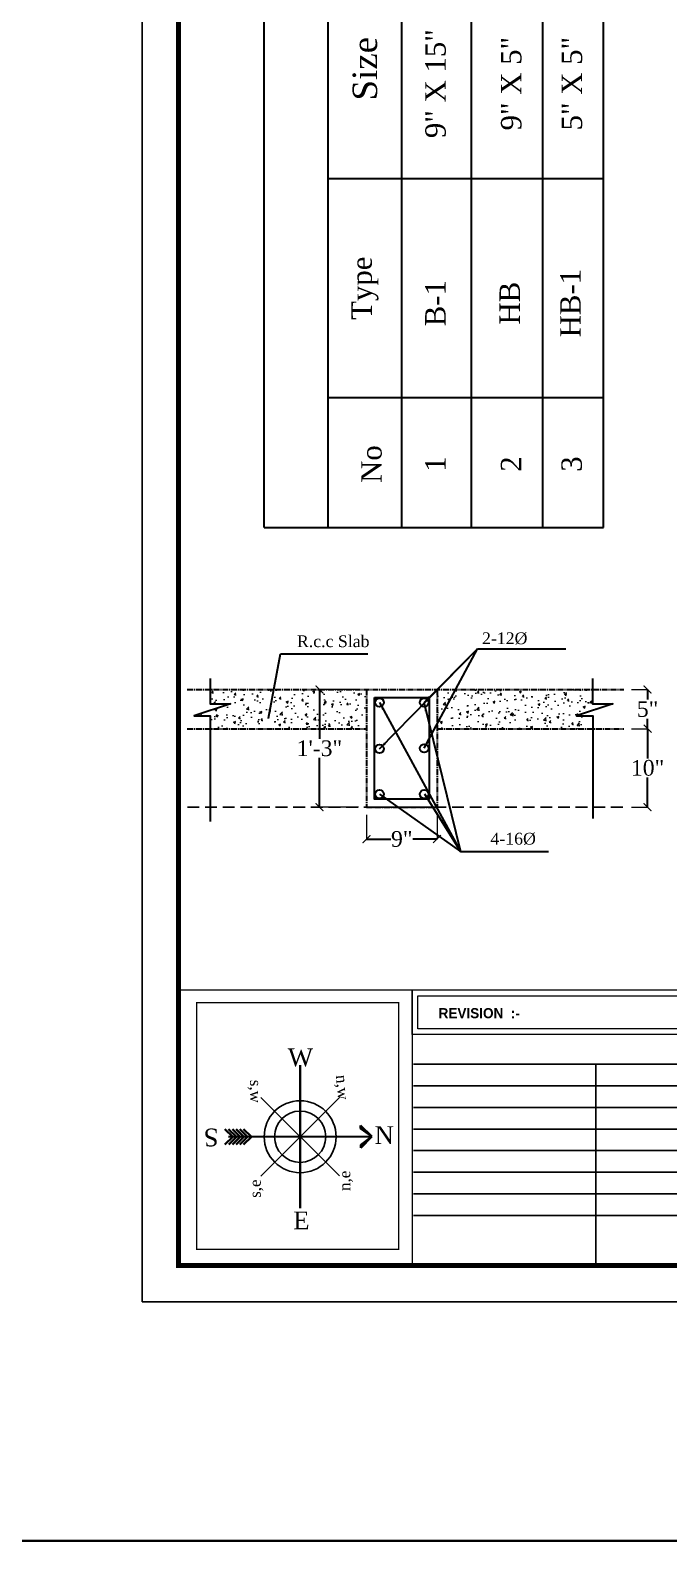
# Model space of a CAD drawing. Header units: millimetres. Extents: x -6808 to 215771, y -89660 to -16303.
# Drawn here: x 100527 to 100811, y -52187 to -51515 of the extents above; entities that cross this region are included whole.
import ezdxf

# ---------------------------------------------------------------- set-up
doc = ezdxf.new("R2010")
doc.units = ezdxf.units.MM
doc.header["$PDMODE"] = 35
doc.linetypes.add('CENTER2', pattern=[1.125, 0.75, -0.125, 0.125, -0.125])
doc.linetypes.add('DASHED', pattern=[0.75, 0.5, -0.25])
doc.layers.get('0').update_dxf_attribs({"color": 8})
for name, color, linetype, lineweight in [('beam', 6, 'CENTER2', 30), ('Projection', 190, 'DASHED', 25), ('STEEL', 1, 'Continuous', 30), ('wall', 7, 'Continuous', 35)]:
    doc.layers.add(name, color=color, linetype=linetype, lineweight=lineweight)
doc.layers.add('Beam Text', color=6, linetype='Continuous')
doc.layers.add('FORMAT', color=7, linetype='Continuous')
doc.layers.add('wall hatch', color=7, linetype='Continuous', lineweight=9, true_color=0x4a4a4a)
doc.styles.add('cdim', font='arial.ttf')
doc.styles.get("Standard").update_dxf_attribs({"font": 'times.ttf'})
doc.dimstyles.new('DIM-120', dxfattribs={"dimtxt": 6, "dimasz": 3, "dimexe": 0, "dimexo": 6, "dimgap": 0, "dimtad": 0, "dimtih": 1, "dimtoh": 1, "dimzin": 0, "dimdsep": 46, "dimlunit": 4, "dimtxsty": 'Standard', "dimblk": 'ARCHTICK', "dimcen": 0, "dimclrd": 256, "dimclre": 256, "dimclrt": 256, "dimadec": 0, "dimazin": 0, "dimtfac": 1, "dimtofl": 0, "dimtmove": 1, "dimatfit": 0, "dimfxl": 1, "dimtolj": 1, "dimtzin": 0, "dimlwe": -1, "dimarcsym": 0})

# ---------------------------------------------------------------- blocks, each defined once
blk = doc.blocks.new('_ARCHTICK')
at = {"color": 0, "linetype": 'ByBlock', "const_width": 0.15}
blk.add_lwpolyline([(-0.5, -0.5), (0.5, 0.5)], dxfattribs=at)
blk = doc.blocks.new('*D199')
at = {"layer": 'Defpoints', "color": 0, "ltscale": 2, "transparency": 16777216}
for p in [(19.91, 16.85), (13.91, 1.85), (19.91, 1.85)]:
    blk.add_point(p, dxfattribs=at)
at = {"layer": 'STEEL', "lineweight": 18, "ltscale": 2, "transparency": 16777216}
for p, q in [((18.91, 16.85), (13.91, 16.85)), ((18.91, 1.85), (13.91, 1.85))]:
    blk.add_line(p, q, dxfattribs=at)
at = {"layer": 'STEEL', "lineweight": -2, "ltscale": 2, "transparency": 16777216}
for p, q in [((13.91, 16.85), (13.91, 10.57)), ((13.91, 1.85), (13.91, 8.13))]:
    blk.add_line(p, q, dxfattribs=at)
for p, rotation in [((13.91, 16.85), 90), ((13.91, 1.85), 270)]:
    blk.add_blockref('_ARCHTICK', p, dxfattribs=dict(at, rotation=rotation))
at = {"layer": 'STEEL', "lineweight": 18, "ltscale": 2, "transparency": 16777216, "insert": (13.91, 9.35), "char_height": 2, "attachment_point": 5}
blk.add_mtext('\\A1;1\'-3"', dxfattribs=at)
blk = doc.blocks.new('*D200')
at = {"layer": 'Defpoints', "color": 0, "ltscale": 2, "transparency": 16777216}
for p in [(19.91, 1.85), (28.91, 1.85), (28.91, -2.22)]:
    blk.add_point(p, dxfattribs=at)
at = {"layer": 'STEEL', "lineweight": 18, "ltscale": 2, "transparency": 16777216}
for p, q in [((19.91, 0.85), (19.91, -2.22)), ((28.91, 0.85), (28.91, -2.22))]:
    blk.add_line(p, q, dxfattribs=at)
at = {"layer": 'STEEL', "lineweight": -2, "ltscale": 2, "transparency": 16777216}
for p, q in [((19.91, -2.22), (23.03, -2.22)), ((28.91, -2.22), (25.8, -2.22))]:
    blk.add_line(p, q, dxfattribs=at)
at = {"layer": 'STEEL', "lineweight": -2, "ltscale": 2, "transparency": 16777216, "rotation": 180}
blk.add_blockref('_ARCHTICK', (19.91, -2.22), dxfattribs=at)
at = {"layer": 'STEEL', "lineweight": -2, "ltscale": 2, "transparency": 16777216}
blk.add_blockref('_ARCHTICK', (28.91, -2.22), dxfattribs=at)
at = {"layer": 'STEEL', "lineweight": 18, "ltscale": 2, "transparency": 16777216, "insert": (24.41, -2.22), "char_height": 2, "attachment_point": 5}
blk.add_mtext('\\A1;9"', dxfattribs=at)
blk = doc.blocks.new('*D201')
at = {"layer": 'Defpoints', "color": 0, "ltscale": 2, "transparency": 16777216}
for p in [(52.72, 16.85), (55.75, 16.85), (52.72, 11.85)]:
    blk.add_point(p, dxfattribs=at)
at = {"layer": 'STEEL', "lineweight": 18, "ltscale": 2, "transparency": 16777216}
for p, q in [((53.72, 16.85), (55.75, 16.85)), ((53.72, 11.85), (55.75, 11.85))]:
    blk.add_line(p, q, dxfattribs=at)
at = {"layer": 'STEEL', "lineweight": -2, "ltscale": 2, "transparency": 16777216}
for p, q in [((55.75, 16.85), (55.75, 15.57)), ((55.75, 11.85), (55.75, 13.13))]:
    blk.add_line(p, q, dxfattribs=at)
for p, rotation in [((55.75, 16.85), 90), ((55.75, 11.85), 270)]:
    blk.add_blockref('_ARCHTICK', p, dxfattribs=dict(at, rotation=rotation))
at = {"layer": 'STEEL', "lineweight": 18, "ltscale": 2, "transparency": 16777216, "insert": (55.75, 14.35), "char_height": 2, "attachment_point": 5}
blk.add_mtext('\\A1;5"', dxfattribs=at)
blk = doc.blocks.new('*D1149')
at = {"layer": 'Defpoints', "color": 0, "ltscale": 2, "transparency": 16777216}
for p in [(52.72, 11.85), (52.72, 1.85), (55.75, 1.85)]:
    blk.add_point(p, dxfattribs=at)
at = {"layer": 'STEEL', "lineweight": 18, "ltscale": 2, "transparency": 16777216}
for p, q in [((53.72, 11.85), (55.75, 11.85)), ((53.72, 1.85), (55.75, 1.85))]:
    blk.add_line(p, q, dxfattribs=at)
at = {"layer": 'STEEL', "lineweight": -2, "ltscale": 2, "transparency": 16777216}
for p, q in [((55.75, 11.85), (55.75, 8.07)), ((55.75, 1.85), (55.75, 5.63))]:
    blk.add_line(p, q, dxfattribs=at)
for p, rotation in [((55.75, 11.85), 90), ((55.75, 1.85), 270)]:
    blk.add_blockref('_ARCHTICK', p, dxfattribs=dict(at, rotation=rotation))
at = {"layer": 'STEEL', "lineweight": 18, "ltscale": 2, "transparency": 16777216, "insert": (55.75, 6.85), "char_height": 2, "attachment_point": 5}
blk.add_mtext('\\A1;10"', dxfattribs=at)
blk = doc.blocks.new('A$C078B3E45')
at = {"layer": 'wall hatch', "ltscale": 2}
h = blk.add_hatch(dxfattribs=at)
h.set_pattern_fill('AR-CONC', color=256, scale=0.4, style=0)
h.set_pattern_definition([(50, (-81997.889, 34496.2954), (2.86904073, -0.25100854), [0.3, -3.3]), (355, (-81997.889, 34496.2954), (-0.55500533, 3.00876853), [0.24, -2.64]), (100.4514, (-81997.65, 34496.2745), (2.31403753, 2.75775817), [0.25496076, -2.80456845]), (46.1842, (-81997.889, 34497.0954), (4.2689642, -0.66207606), [0.45, -4.95]), (96.6356, (-81997.5333, 34497.0403), (3.73865082, 3.89647148), [0.38244115, -4.206852]), (351.1842, (-81997.889, 34497.0954), (3.73864778, 3.8964744), [0.36, -3.96]), (21, (-81997.489, 34496.8954), (2.38762821, -1.61047556), [0.3, -3.3]), (326, (-81997.489, 34496.8954), (0.97326133, 2.90060018), [0.24, -2.64]), (71.4514, (-81997.29, 34496.7612), (3.36089051, 1.29012199), [0.25496076, -2.80456845]), (37.5, (-81997.889, 34496.2954), (0.048639421, 1.331575415), [0, -2.608, 0, -2.68, 0, -2.65]), (7.5, (-81997.889, 34496.2954), (1.05227815, 1.577646848), [0, -1.528, 0, -2.548, 0, -1.01]), (327.5, (-81998.781, 34496.2954), (2.135289745, -0.090219487), [0, -1, 0, -3.12, 0, -4.14]), (317.5, (-81999.181, 34496.2954), (2.332744677, 0.40041993), [0, -1.3, 0, -2.072, 0, -2.94])])
h.paths.add_polyline_path([(19.913, 16.851), (-0.03, 16.851), (-0.03, 15.045), (2.571, 15.045), (-2.043, 13.488), (0, 13.488), (0, 11.851), (19.913, 11.851)])
h.paths.add_polyline_path([(48.748, 13.488), (46.705, 13.488), (51.319, 15.045), (48.718, 15.045), (48.718, 16.851), (28.913, 16.851), (28.913, 11.851), (48.748, 11.851)])
at = {"layer": 'beam'}
for p, q in [((-2.969, 16.851), (52.723, 16.851)), ((19.913, 16.851), (19.913, 1.851)), ((28.913, 16.851), (28.913, 1.851)), ((-2.969, 11.851), (19.913, 11.851)), ((28.913, 11.851), (52.723, 11.851)), ((19.913, 1.851), (28.913, 1.851))]:
    blk.add_line(p, q, dxfattribs=at)
at = {"layer": 'STEEL', "linetype": 'DASHED', "lineweight": 25, "ltscale": 3}
blk.add_line((-2.922, 1.851), (52.723, 1.851), dxfattribs=at)
at = {"layer": 'STEEL', "ltscale": 2}
for points in [[(-0.03, 18.276), (-0.03, 15.045), (2.571, 15.045), (-2.043, 13.488), (0, 13.488), (0, 0)], [(48.718, 18.276), (48.718, 15.045), (51.319, 15.045), (46.705, 13.488), (48.748, 13.488), (48.748, 0.385)]]:
    blk.add_lwpolyline(points, dxfattribs=at)
blk.add_lwpolyline([(20.913, 15.851), (27.913, 15.851), (27.913, 2.851), (20.913, 2.851)], close=True, dxfattribs=at)
for centre in [(21.562, 15.213), (27.264, 15.213), (21.562, 9.271), (27.264, 9.353), (21.562, 3.488), (27.264, 3.488)]:
    blk.add_circle(centre, 0.551, dxfattribs=at)
at = {"layer": 'STEEL', "color": 0, "linetype": 'Continuous', "lineweight": 30, "ltscale": 40, "char_height": 1.5, "width": 47.9848, "attachment_point": 1}
for s, insert in [('R.c.c Slab', (11.047, 23.761)), ('2-12%%C', (34.64, 24.14)), ('4-16%%C', (35.716, -1.42))]:
    blk.add_mtext(s, dxfattribs=dict(at, insert=insert))
at = {"layer": 'STEEL', "lineweight": 18, "ltscale": 2}
for base, p1, p2, picture, middle in [((13.911, 1.851), (19.913, 16.851), (19.913, 1.851), '*D199', (13.911, 9.351)), ((55.747, 16.851), (52.723, 11.851), (52.723, 16.851), '*D201', (55.747, 14.351)), ((55.747, 1.851), (52.723, 11.851), (52.723, 1.851), '*D1149', (55.747, 6.851))]:
    dim = blk.add_linear_dim(base=base, p1=p1, p2=p2, angle=90, dimstyle='DIM-120', override={"dimtxt": 2, "dimasz": 1, "dimexo": 1, "dimgap": 0.2, "dimlwe": 18}, dxfattribs=at)
    dim.commit()
    dim.dimension.update_dxf_attribs({"geometry": picture, "text_midpoint": middle})
dim = blk.add_linear_dim(base=(28.913, -2.219), p1=(19.913, 1.851), p2=(28.913, 1.851), dimstyle='DIM-120', override={"dimtxt": 2, "dimasz": 1, "dimexo": 1, "dimgap": 0.2, "dimlwe": 18}, dxfattribs=at)
dim.commit()
dim.dimension.update_dxf_attribs({"geometry": '*D200', "text_midpoint": (24.413, -2.219)})
for points in [[(7.425, 13.22), (8.948, 21.406), (20.078, 21.406)], [(21.562, 9.271), (34.078, 22.027)], [(27.264, 15.213), (34.078, 22.027), (45.319, 22.027)], [(27.264, 9.353), (34.078, 22.027)], [(21.562, 15.213), (31.912, -3.807)], [(27.264, 15.082), (31.912, -3.807)], [(21.562, 3.488), (31.912, -3.807)], [(27.315, 3.563), (31.912, -3.807), (43.119, -3.807)]]:
    blk.add_leader(points, dimstyle='DIM-120', override={"dimasz": 1}, dxfattribs=at)

msp = doc.modelspace()

# ---------------------------------------------------------------- linework, layer by layer
at = {"lineweight": -3}
for p, q in [((100629.459, -51989.523), (100664.396, -52024.375)), ((100629.501, -52024.418), (100664.353, -51989.48))]:
    msp.add_line(p, q, dxfattribs=at)
at = {"ltscale": 0.2}
for major_axis in [(-11.322, 11.294), (-8.058, 8.038)]:
    msp.add_ellipse((100646.927, -52006.949), major_axis=major_axis, ratio=1, start_param=3.9269908, end_param=10.2101761, dxfattribs=at)
at = {"layer": 'Beam Text', "lineweight": 30, "ltscale": 5}
for p, q in [((100631.003, -51736.149), (100631.003, -51115.589)), ((100659.327, -51581.001), (100659.327, -51483.437)), ((100692.164, -51678.565), (100692.164, -51483.437)), ((100723.031, -51581.001), (100723.031, -51483.437)), ((100754.709, -51581.001), (100754.709, -51483.437)), ((100781.681, -51581.001), (100781.681, -51483.437)), ((100659.327, -51678.565), (100659.327, -51581.001)), ((100659.327, -51581.001), (100692.164, -51581.001)), ((100692.164, -51581.001), (100781.681, -51581.001)), ((100722.766, -51581.001), (100781.681, -51581.001)), ((100723.031, -51678.565), (100723.031, -51581.001)), ((100754.709, -51678.565), (100754.709, -51581.001)), ((100781.681, -51678.565), (100781.681, -51581.001)), ((100659.327, -51736.149), (100659.327, -51678.565)), ((100781.681, -51678.565), (100659.327, -51678.565)), ((100781.681, -51678.565), (100691.899, -51678.565)), ((100723.031, -51736.149), (100723.031, -51678.565)), ((100754.709, -51736.149), (100754.709, -51678.565)), ((100781.681, -51736.149), (100781.681, -51678.565)), ((100631.003, -51736.149), (100659.327, -51736.149)), ((100659.327, -51736.149), (100692.164, -51736.149)), ((100692.164, -51736.149), (100754.709, -51736.149)), ((100722.766, -51736.149), (100781.681, -51736.149))]:
    msp.add_line(p, q, dxfattribs=at)
at = {"layer": 'Beam Text', "linetype": 'ByBlock', "lineweight": 30, "ltscale": 2}
msp.add_line((100692.164, -51736.149), (100692.164, -51678.565), dxfattribs=at)
at = {"layer": 'FORMAT', "linetype": 'ByBlock'}
for p, q in [((100697.236, -51974.707), (100954.952, -51974.707)), ((100697.236, -51984.312), (100954.952, -51984.312)), ((100697.236, -51993.916), (100954.952, -51993.916)), ((100697.236, -52003.52), (100954.952, -52003.52)), ((100697.236, -52013.124), (100954.952, -52013.124)), ((100697.236, -52022.728), (100954.952, -52022.728)), ((100697.236, -52032.332), (100954.952, -52032.332)), ((100697.236, -52041.936), (100954.952, -52041.936))]:
    msp.add_line(p, q, dxfattribs=at)
at = {"layer": 'FORMAT'}
msp.add_line((100778.268, -52064.207), (100778.268, -51974.707), dxfattribs=at)
at = {"layer": 'FORMAT', "color": 0}
msp.add_lwpolyline([(100576.75, -50995.634), (100576.75, -52080.284), (101340.587, -52080.284), (101340.587, -50995.634)], close=True, dxfattribs=at)
msp.add_lwpolyline([(100576.75, -50995.634), (100576.75, -52080.284), (101340.587, -52080.284), (101340.587, -50995.634)], close=True, dxfattribs=at)
at = {"layer": 'FORMAT', "color": 0, "const_width": 2.24}
msp.add_lwpolyline([(100592.827, -51011.711), (100592.827, -52064.207), (101324.51, -52064.207), (101324.51, -51011.711)], close=True, dxfattribs=at)
msp.add_lwpolyline([(100592.827, -51011.711), (100592.827, -52064.207), (101324.51, -52064.207), (101324.51, -51011.711)], close=True, dxfattribs=at)
at = {"layer": 'FORMAT', "ltscale": 2, "const_width": 0.559}
msp.add_lwpolyline([(100696.72, -51941.716), (100696.72, -52064.207), (100592.827, -52064.207), (100592.827, -51941.716), (101324.51, -51941.716)], dxfattribs=at)
at = {"layer": 'FORMAT', "lineweight": 18}
msp.add_lwpolyline([(101140.769, -51961.54), (100696.72, -51961.54), (100696.72, -51941.716), (101140.769, -51941.716)], dxfattribs=at)
at = {"layer": 'FORMAT', "ltscale": 2, "const_width": 0.601}
msp.add_lwpolyline([(100601.015, -51947.382), (100690.685, -51947.382), (100690.685, -52057.045), (100601.015, -52057.045)], close=True, dxfattribs=at)
at = {"layer": 'FORMAT', "lineweight": 18}
msp.add_lwpolyline([(100699.281, -51944.276), (100823.276, -51944.276), (100823.276, -51958.98), (100699.281, -51958.98)], close=True, dxfattribs=at)
at = {"layer": 'wall', "ltscale": 60}
for p, q in [((100646.966, -52038.775), (100646.888, -51975.123)), ((100678.753, -52006.91), (100673.811, -52001.98)), ((100673.811, -52001.98), (100673.812, -52003.308)), ((100616.954, -52006.986), (100613.508, -52003.548)), ((100616.954, -52006.986), (100613.517, -52010.431)), ((100678.753, -52006.91), (100615.102, -52006.988)), ((100618.614, -52006.984), (100615.168, -52003.546)), ((100618.614, -52006.984), (100615.176, -52010.429)), ((100620.273, -52006.982), (100616.827, -52003.544)), ((100620.273, -52006.982), (100616.836, -52010.427)), ((100621.933, -52006.979), (100618.487, -52003.542)), ((100621.933, -52006.979), (100618.495, -52010.425)), ((100623.592, -52006.977), (100620.146, -52003.54)), ((100623.592, -52006.977), (100620.155, -52010.423)), ((100625.251, -52006.975), (100621.806, -52003.538)), ((100625.251, -52006.975), (100621.814, -52010.421)), ((100673.812, -52003.308), (100678.753, -52006.91)), ((100673.821, -52010.524), (100678.753, -52006.91)), ((100678.753, -52006.91), (100673.823, -52011.852)), ((100673.823, -52011.852), (100673.821, -52010.524))]:
    msp.add_line(p, q, dxfattribs=at)
at = {"layer": 'wall'}
msp.add_lwpolyline([(93918.243, -50754.305), (102727.982, -50754.305), (102727.982, -52186.548), (93918.243, -52186.548)], close=True, dxfattribs=at)

# ---------------------------------------------------------------- block references
at = {"layer": 'beam', "color": 8, "ltscale": 2, "xscale": 3.484799999999999, "yscale": 3.484799999999999, "zscale": 3.484799999999999}
msp.add_blockref('A$C078B3E45', (100607.019, -51866.897), dxfattribs=at)

# ---------------------------------------------------------------- texts
for s, height, rotation, p in [('W', 7.912, 0.070059, (100641.441, -51975.595)), ('s,w', 4.999, 270.070059, (100624.697, -51981.639)), ('n,w', 4.999, 275.294842, (100662.774, -51979.654)), ('S', 7.912, 180.070059, (100610.676, -52003.335)), ('n,e', 4.999, 90.070059, (100669.2, -52031.067)), ('s,e', 4.999, 90.070059, (100629.428, -52034.119)), ('E', 7.912, 0.070059, (100643.827, -52048.106))]:
    msp.add_text(s, height=height, rotation=rotation).set_placement(p)
at = {"layer": 'Beam Text', "lineweight": 30, "ltscale": 5, "insert": (100675.745, -51532.219), "char_height": 10.87078, "width": 97.34658, "attachment_point": 5, "rotation": 90}
msp.add_mtext('{\\fTimes New Roman|b0|i0|c0|p18;Size}', dxfattribs=at)
at = {"layer": 'Beam Text', "linetype": 'ByBlock', "lineweight": 30, "ltscale": 2, "width": 97.34658, "attachment_point": 5, "rotation": 90}
for s, insert, char_height in [('{\\fTimes New Roman|b0|i0|c0|p18;9" X 15"}', (100707.12, -51538.871), 9.05898), ('9" X 5"', (100740.747, -51538.871), 9.059), ('5" X 5"', (100767.718, -51538.871), 9.059), ('{\\fTimes New Roman|b0|i0|c0|p18;Type}', (100675.745, -51629.783), 9.05898), ('HB-1', (100767.016, -51636.435), 9.059), ('{\\fTimes New Roman|b0|i0|c0|p18;B-1}', (100707.009, -51636.435), 9.05898), ('HB', (100740.045, -51636.435), 9.059), ('{\\fTimes New Roman|b0|i0|c0|p18;No}', (100678.678, -51707.962), 9.05898), ('{\\fTimes New Roman|b0|i0|c0|p18;1}', (100707.009, -51707.962), 9.05898), ('{\\fTimes New Roman|b0|i0|c0|p18;2}', (100740.635, -51707.962), 9.05898), ('{\\fTimes New Roman|b0|i0|c0|p18;3}', (100767.606, -51707.962), 9.05898)]:
    msp.add_mtext(s, dxfattribs=dict(at, insert=insert, char_height=char_height))
at = {"layer": 'FORMAT', "insert": (100708.433, -51949.778), "char_height": 4.50194, "width": 99.40447, "attachment_point": 1, "style": 'cdim'}
msp.add_mtext('\\A1;{\\fCentury Gothic|b1|i0|c0|p34;REVISION  :-}', dxfattribs=at)
at = {"layer": 'Projection', "color": 1}
msp.add_text('N', height=7.912, rotation=0.070059, dxfattribs=at).set_placement((100679.96, -52010.193))

doc.saveas('drawing.dxf')
